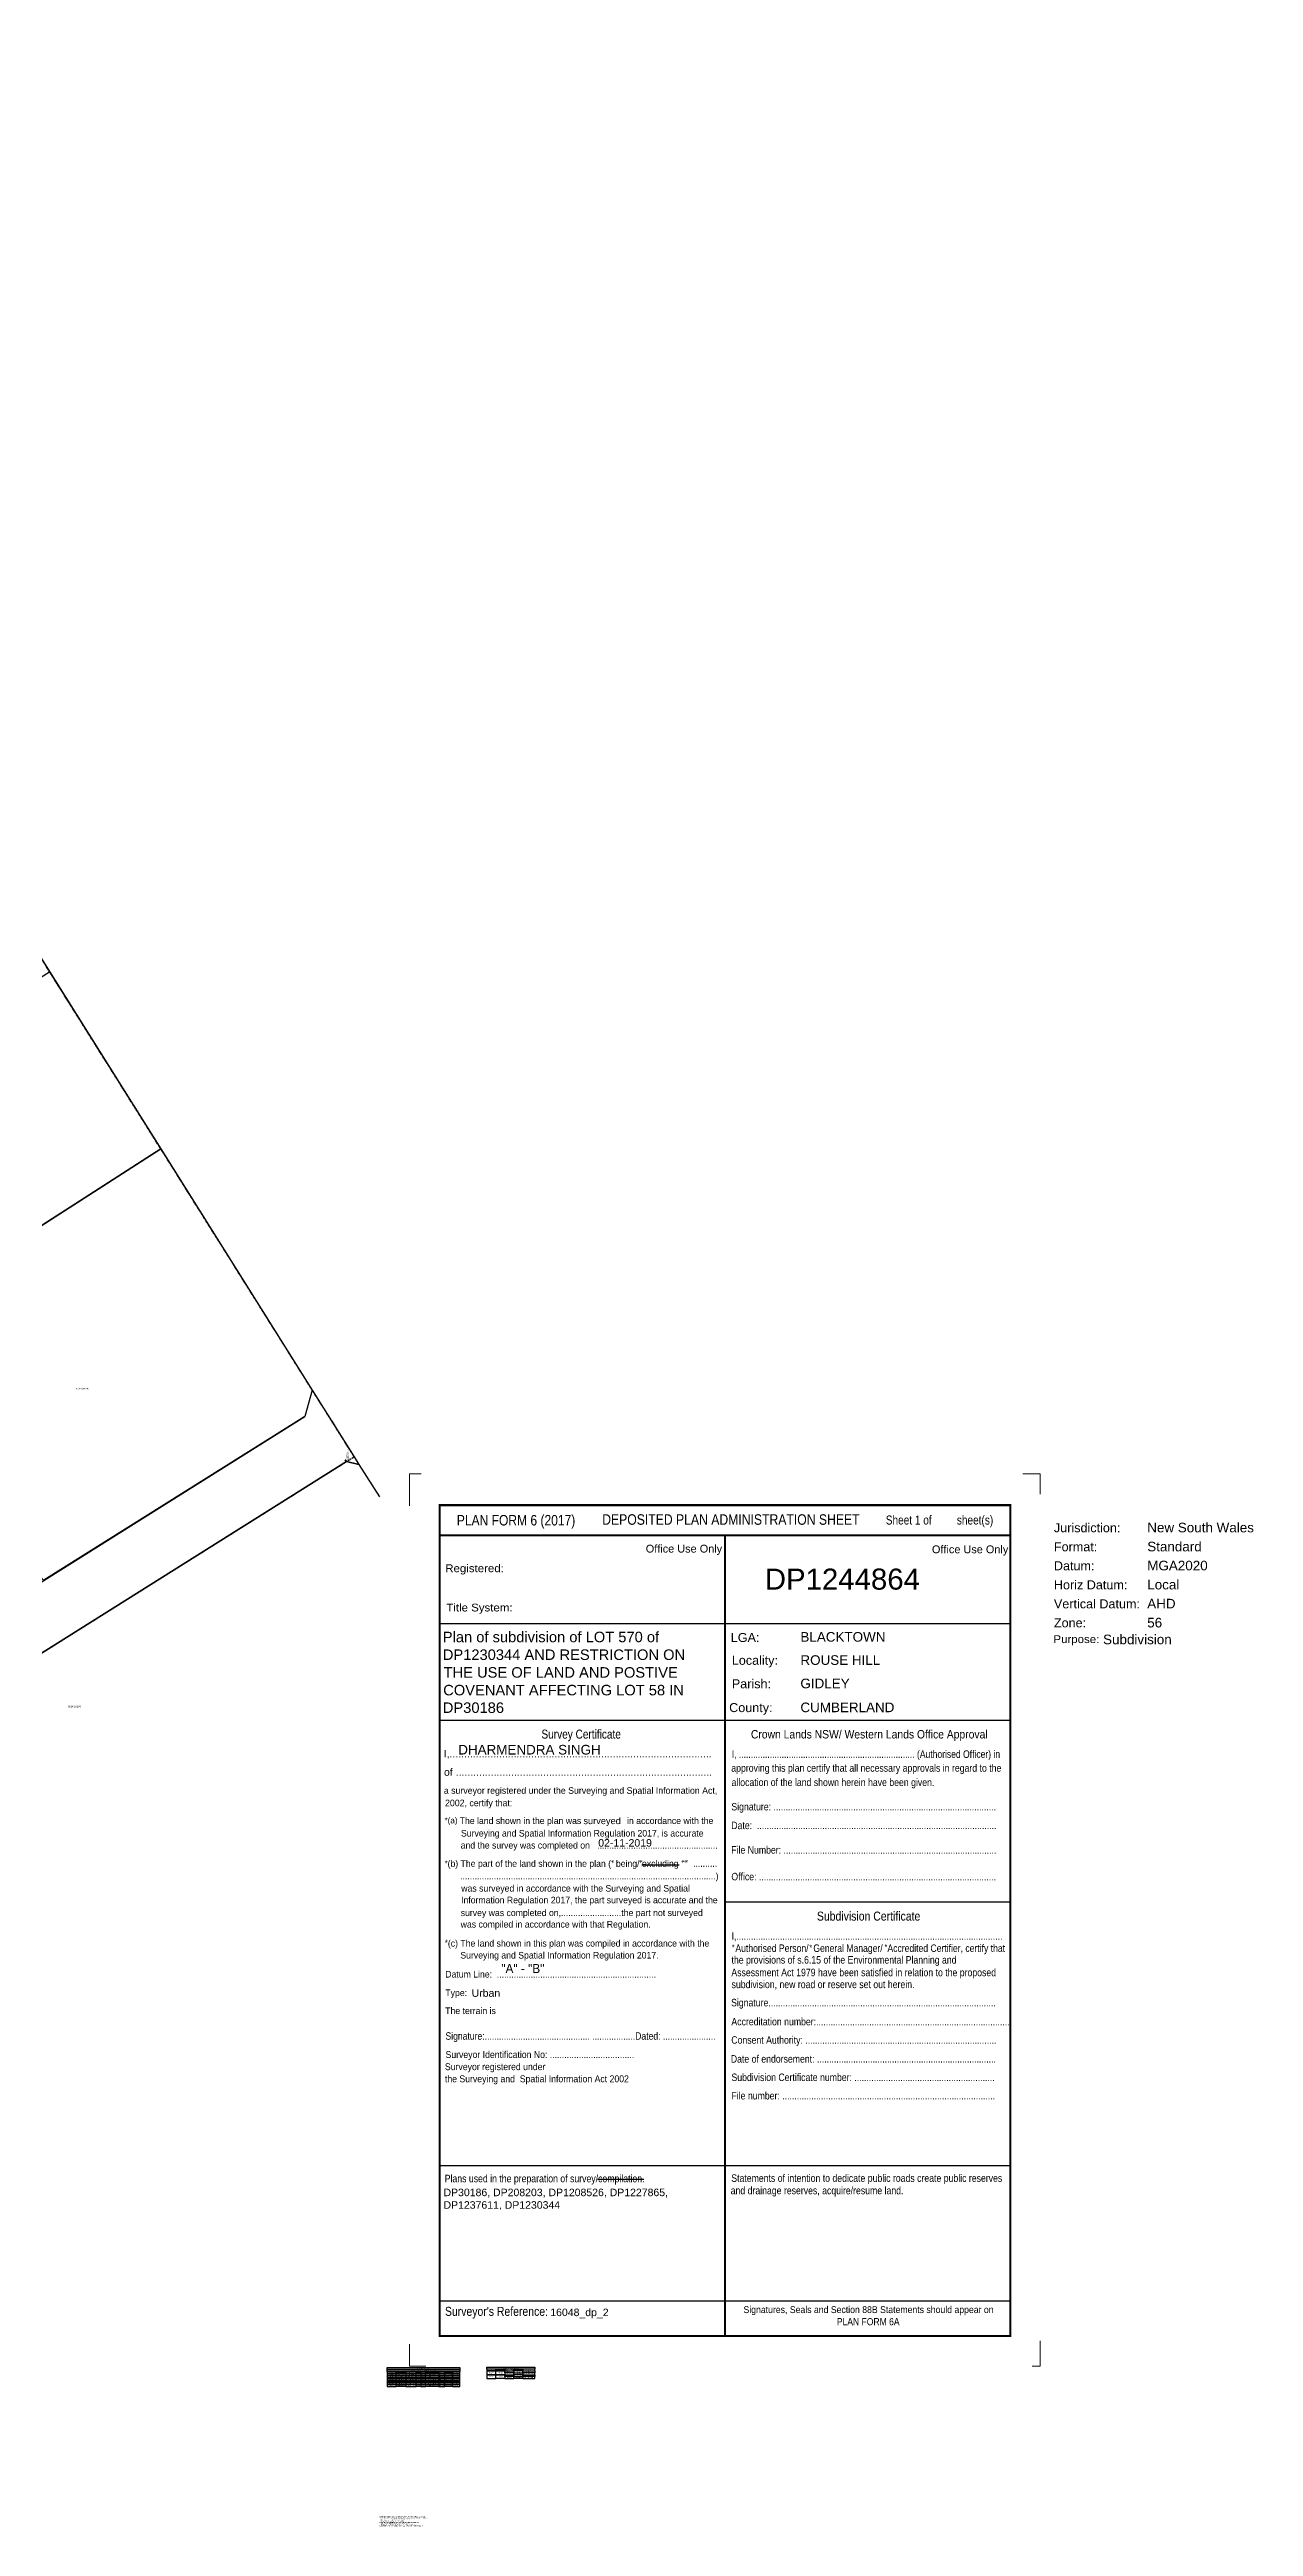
# Model space of a CAD drawing. Extents: x 304674 to 305870, y 6270446 to 6271401.
# Drawn here: x 305469 to 305870, y 6270446 to 6271270 of the extents above; entities that cross this region are included whole.
import ezdxf
from ezdxf.enums import TextEntityAlignment as Align

# ---------------------------------------------------------------- set-up
doc = ezdxf.new("R2010")
doc.units = 0
doc.header["$MEASUREMENT"] = 0
doc.header["$PDMODE"] = 35
doc.header["$PDSIZE"] = 0.2
doc.linetypes.add('EASEMENT', pattern=[1.5, 1, -0.5])
for name, color, linetype, lineweight in [('Adjoining Boundary', 7, 'Continuous', 25), ('Admin Sheet', 7, 'Continuous', 25), ('Connection', 4, 'EASEMENT', 25), ('Drafting', 7, 'Continuous', 25)]:
    doc.layers.add(name, color=color, linetype=linetype, lineweight=lineweight)
doc.layers.add('CG Points', color=7, linetype='Continuous', lineweight=25, plot=False)
doc.layers.add('Monument', color=6, linetype='Continuous', plot=False)
doc.layers.add('RM Connection', color=2, linetype='Continuous', plot=False)
doc.layers.add('SHT', color=7, linetype='Continuous')
doc.styles.add('ARIAL', font='arial.ttf')
doc.styles.get("Standard").update_dxf_attribs({"font": 'arial.ttf'})

# ---------------------------------------------------------------- blocks, each defined once
blk = doc.blocks.new('PLANFORM6')
at = {"color": 7, "lineweight": 5, "true_color": 0xffffff}
for p, q in [((0, 297), (0, 291.6)), ((0, 297), (0, 286.37)), ((3.9, 297), (0, 297)), ((210, 297), (204.13, 297)), ((210, 297), (204.13, 297)), ((210, 290.33), (210, 297)), ((210, 290.33), (210, 297)), ((210, 0), (210, 8.41)), ((0, 7.33), (0, 0)), ((0, 7.33), (0, 0)), ((0, 7.15), (0, 0)), ((0, 0), (0, 4.19)), ((0, 0), (5.45, 0)), ((207.24, 0), (210, 0))]:
    blk.add_line(p, q, dxfattribs=at)
for p, q in [((200.01, 247.07), (10.01, 247.07)), ((200.01, 214.9), (10.01, 214.9)), ((77.3, 166.88), (89.72, 166.88)), ((200.32, 154.48), (105.32, 154.48)), ((200.01, 66.66), (10.01, 66.66)), ((62.53, 62.23), (78.04, 62.23)), ((200.01, 21.65), (10.01, 21.65)), ((200.01, 10.01), (10.01, 10.01))]:
    blk.add_line(p, q)
at = {"const_width": 0.7}
blk.add_lwpolyline([(10.01, 276.61), (10.01, 286.61), (200.01, 286.61), (200.01, 10.01), (10.01, 10.01)], close=True, dxfattribs=at)
for points in [[(200.01, 276.61), (10.01, 276.61)], [(105.01, 276.61), (105.01, 10.01)]]:
    blk.add_lwpolyline(points, dxfattribs=at)
at = {"style": 'ARIAL'}
for s, height, width, p in [('PLAN FORM 6 (2017)', 3.5, 0.82, (15.74, 279.85)), ('DEPOSITED PLAN ADMINISTRATION SHEET', 3.5, 0.83, (64.14, 280.09)), ('Sheet 1 of         sheet(s)', 3, 0.8, (158.55, 280.17)), ('Registered:', 2.6, 1.05, (11.89, 264.31)), ('Title System:', 2.6, 1.05, (12.25, 251.23)), ('Purpose:', 2.6, 1.05, (214.38, 240.71)), ('Survey Certificate', 3, 0.8, (43.91, 208.9)), ('Crown Lands NSW/ Western Lands Office Approval', 2.8, 0.88, (113.65, 208.95)), ('approving this plan certify that all necessary approvals in regard to the', 2.5, 0.83, (107.12, 197.87)), ('I, .......................................................................... (Authorised Officer) in ', 2.5, 0.815, (107.26, 202.49)), ('a surveyor registered under the Surveying and Spatial Information Act,', 2.2, 0.95, (11.41, 190.52)), (' allocation of the land shown herein have been given.', 2.5, 0.83, (106.39, 193.11)), ('2002, certify that:', 2.2, 0.95, (11.81, 186.39)), ('      The land shown in the plan was                   in accordance with the ', 2.2, 0.94, (11.87, 180.47)), ('Signature: ............................................................................................', 2.5, 0.83, (107.14, 184.99)), ('and the survey was completed on   ..................................................', 2.2, 0.94, (17.01, 172.29)), ('       Surveying and Spatial Information Regulation 2017, is accurate', 2.2, 0.94, (11.5, 176.3)), ('File Number: ........................................................................................', 2.5, 0.83, (107.11, 170.6)), ('Date:  ...................................................................................................', 2.5, 0.83, (107.12, 178.76)), ('Office: ..................................................................................................', 2.5, 0.83, (107.14, 161.72)), ('*', 2, 0.83, (107.28, 138.38)), ('I,..............................................................................................................', 2.5, 0.83, (107.21, 141.93)), ('  Authorised Person/  General Manager/  Accredited Certifier, certify that', 2.5, 0.82, (106.9, 137.89)), ('*', 2, 0.83, (133.1, 138.35)), ('*', 2, 0.83, (158.08, 138.54)), ('"A" - "B"', 3, 0.94, (30.55, 130.86)), ('Assessment Act 1979 have been satisfied in relation to the proposed', 2.5, 0.83, (107.14, 129.8)), ('the provisions of s.6.15 of the Environmental Planning and', 2.5, 0.83, (107.18, 134)), ('Type: ', 2.2, 0.94, (11.92, 123.19)), ('Datum Line:  ..................................................................', 2.2, 0.94, (11.89, 129.36)), ('subdivision, new road or reserve set out herein.', 2.5, 0.83, (107.21, 125.83)), ('The terrain is ', 2.2, 0.94, (11.87, 117.2)), ('Accreditation number:.................................................................................', 2.5, 0.83, (107.15, 113.44)), ('Signature..............................................................................................', 2.5, 0.83, (107.05, 119.77)), ('Consent Authority: ...............................................................................', 2.5, 0.83, (107.11, 107.33)), ('Surveyor registered under', 2.3, 0.9, (11.78, 98.53)), ('Surveyor Identification No: ...................................', 2.3, 0.9, (11.97, 102.57)), ('Date of endorsement: ..........................................................................', 2.5, 0.83, (106.96, 101.03)), ('the Surveying and  Spatial Information Act 2002', 2.3, 0.9, (11.78, 94.5)), ('Subdivision Certificate number: ..........................................................', 2.5, 0.83, (107.17, 94.9)), ('File number: ........................................................................................', 2.5, 0.83, (107.17, 88.77)), ('Plans used in the preparation of survey/compilation.', 2.5, 0.83, (11.69, 61.21)), ('and drainage reserves, acquire/resume land.', 2.5, 0.83, (106.91, 57.22)), ('Statements of intention to dedicate public roads create public reserves', 2.5, 0.83, (107.11, 61.34)), ("Surveyor's Reference:", 3, 0.83, (11.79, 16.74)), ('Signatures, Seals and Section 88B Statements should appear on', 2.3, 0.9, (111.17, 17.66)), ('PLAN FORM 6A', 2.4, 0.85, (142.25, 13.6))]:
    blk.add_text(s, height=height, dxfattribs=dict(at, width=width)).set_placement(p)
for s, height, p in [('Jurisdiction:', 3, (214.53, 277.6)), ('Format:', 3, (214.53, 271.27)), ('Datum:', 3, (214.53, 264.94)), ('Horiz Datum:', 3, (214.53, 258.6)), ('Vertical Datum:', 3, (214.53, 252.27)), ('Zone:', 3, (214.53, 245.94)), ('LGA:', 3, (106.94, 241.06)), ('Locality:', 3, (107.29, 233.48)), ('Parish:', 3, (107.29, 225.66)), ('County:', 3, (106.41, 217.73)), ('of ........................................................................................', 2.5, (11.47, 196.52)), ('I,..........................................................................................', 2.5, (11.36, 202.64))]:
    blk.add_text(s, height=height, dxfattribs=at).set_placement(p)
for p in [(91.35, 271.82), (186.63, 271.59)]:
    blk.add_text('Office Use Only', height=2.6, dxfattribs=at).set_placement(p, align=Align.MIDDLE)
at = {"style": 'ARIAL', "width": 0.83}
blk.add_text('Subdivision Certificate', height=3, dxfattribs=at).set_placement((152.84, 149.87), align=Align.MIDDLE)
at = {"style": 'ARIAL'}
for tag, p, height in [('SHJUR', (245.6, 277.57), 3.2), ('SHFORMAT', (245.6, 271.24), 3.2), ('SHDOR', (32.33, 264.3), 3.2), ('SHNAME', (118.28, 258.5), 7), ('SHDATUM', (245.6, 264.9), 3.2), ('SHHDATUM', (245.6, 258.57), 3.2), ('SHVDATUM', (245.6, 252.24), 3.2), ('SHZONE', (245.6, 245.91), 3.2), ('SHLGA', (130.13, 241.17), 3.2), ('SHPURPOSE', (230.89, 240.32), 3.2), ('SHLOCALITY', (130.13, 233.44), 3.2), ('SHPARISH', (130.13, 225.66), 3.2), ('SHCOUNTY', (130.13, 217.7), 3.2), ('SHPERSONEL', (16.2, 203.61), 3.2), ('SHFIRM', (16.2, 197.8), 3.2), ('SHTYPE', (57.87, 180.42), 2.2), ('SHDOS', (62.8, 172.94), 2.5), ('SHSURVEYREGION', (20.66, 122.95), 2.5), ('SHTERRAIN', (29.4, 117.12), 2.5), ('SUBNUM', (150.26, 96.29), 3.2), ('SHREF', (46.85, 16.65), 2.5)]:
    blk.add_attdef(tag, p, '', height=height, dxfattribs=at)
for tag, height, p in [('SHDESC', 3.5, (11.44, 244.55)), ('SHPU', 2.5, (11.56, 59.09)), ('SHPN', 2.5, (107.93, 53.24))]:
    blk.add_attdef(tag, text='', height=height, dxfattribs=at).set_placement(p, align=Align.TOP_LEFT)
at = {"layer": 'SHT', "style": 'ARIAL'}
for s, height, width, p in [('*(a)', 2, 0.95, (11.67, 180.69)), ('*', 2, 0.95, (11.67, 166.42)), (' (b) The part of the land shown in the plan (  being/ excluding      ..........', 2.2, 0.94, (11.85, 166.21)), ('       ..........................................................................................................)', 2.2, 0.94, (11.21, 162.01)), ('was surveyed in accordance with the Surveying and Spatial ', 2.2, 0.94, (17.21, 157.97)), ('survey was completed on,.........................the part not surveyed ', 2.2, 0.94, (17.03, 149.82)), ('Information Regulation 2017, the part surveyed is accurate and the ', 2.2, 0.94, (17.15, 154.06)), ('*', 2, 0.95, (11.7, 139.97)), (' (c) The land shown in this plan was compiled in accordance with the ', 2.2, 0.94, (11.95, 139.66)), ('was compiled in accordance with that Regulation.', 2.2, 0.94, (17.01, 145.99)), ('       Surveying and Spatial Information Regulation 2017.', 2.2, 0.94, (11.29, 135.69)), ('Signature:............................................ ..................Dated: ......................', 2.5, 0.82, (11.95, 108.65))]:
    blk.add_text(s, height=height, dxfattribs=dict(at, width=width)).set_placement(p)
at = {"layer": 'SHT', "style": 'ARIAL', "width": 0.95}
for p in [(66.21, 167.28), (75.63, 167.34), (89.65, 167.34), (90.7, 167.34)]:
    blk.add_text('*', height=2, rotation=315, dxfattribs=at).set_placement(p)
blk = doc.blocks.new('RM')
at = {"true_color": 0xffffff}
h = blk.add_hatch(color=7, dxfattribs=at)
h.dxf.hatch_style = 1
h.paths.add_polyline_path([(-0.5, 0, 1), (0.5, 0, 1)])
for radius in [0.5, 0.25]:
    blk.add_circle((0, 0), radius)

msp = doc.modelspace()

# ---------------------------------------------------------------- linework, layer by layer
at = {"layer": 'Adjoining Boundary', "ltscale": 0.5}
for points in [[(305276.48, 6271270.38), (305429.8, 6271026.3), (305556.81, 6270824.12), (305570.76, 6270801.92), (305572.38, 6270799.34)], [(305467.45, 6270760.76), (305398.85, 6270835.26), (305506.4, 6270904.37), (305556.81, 6270824.12), (305554.35, 6270815.35), (305467.43, 6270760.79)], [(305572.38, 6270799.34), (305568.18, 6270800.3), (305332.92, 6270652.5), (305129.36, 6270524.62), (305127.45, 6270516.21), (305110.26, 6270543.57), (305118.67, 6270541.65), (305322.22, 6270669.53), (305554.35, 6270815.35)], [(305345.26, 6270631.41), (305332.92, 6270652.5), (305568.18, 6270800.3), (305572.38, 6270799.34), (305579.22, 6270788.57)]]:
    msp.add_lwpolyline(points, dxfattribs=at)
msp.add_lwpolyline([(305270.12, 6270752.48), (305231.55, 6270813.89), (305469.35, 6270963.35), (305506.4, 6270904.37)], close=True, dxfattribs=at)
at = {"layer": 'Connection', "ltscale": 0.5}
for p, q in [((305556.81, 6270824.12), (305439.42, 6271010.99)), ((305570.76, 6270801.92), (305556.81, 6270824.12)), ((305332.92, 6270652.5), (305568.18, 6270800.3)), ((305568.18, 6270800.3), (305570.76, 6270801.92))]:
    msp.add_line(p, q, dxfattribs=at)
at = {"layer": 'Drafting', "ltscale": 0.5}
for points in [[(305581.72, 6270498.68), (305605.97, 6270498.68), (305605.97, 6270498.06), (305581.72, 6270498.06)], [(305581.72, 6270498.06), (305605.97, 6270498.06), (305605.97, 6270497.43), (305581.72, 6270497.43)], [(305581.72, 6270496.81), (305584.72, 6270496.81), (305584.72, 6270497.43), (305581.72, 6270497.43)], [(305584.72, 6270497.43), (305587.97, 6270497.43), (305587.97, 6270496.81), (305584.72, 6270496.81)], [(305587.97, 6270496.81), (305591.47, 6270496.81), (305591.47, 6270497.43), (305587.97, 6270497.43)], [(305591.47, 6270497.43), (305592.97, 6270497.43), (305592.97, 6270496.81), (305591.47, 6270496.81)], [(305592.97, 6270496.81), (305594.47, 6270496.81), (305594.47, 6270497.43), (305592.97, 6270497.43)], [(305594.47, 6270497.43), (305598.97, 6270497.43), (305598.97, 6270496.81), (305594.47, 6270496.81)], [(305598.97, 6270496.81), (305600.97, 6270496.81), (305600.97, 6270497.43), (305598.97, 6270497.43)], [(305600.97, 6270497.43), (305603.47, 6270497.43), (305603.47, 6270496.81), (305600.97, 6270496.81)], [(305603.47, 6270496.81), (305605.97, 6270496.81), (305605.97, 6270497.43), (305603.47, 6270497.43)], [(305614.94, 6270498.83), (305630.94, 6270498.83), (305630.94, 6270498.2), (305614.94, 6270498.2)], [(305614.94, 6270497.58), (305617.94, 6270497.58), (305617.94, 6270498.2), (305614.94, 6270498.2)], [(305614.94, 6270496.33), (305617.94, 6270496.33), (305617.94, 6270497.58), (305614.94, 6270497.58)], [(305617.94, 6270498.2), (305620.94, 6270498.2), (305620.94, 6270497.58), (305617.94, 6270497.58)], [(305617.94, 6270497.58), (305620.94, 6270497.58), (305620.94, 6270496.33), (305617.94, 6270496.33)], [(305620.94, 6270497.58), (305623.94, 6270497.58), (305623.94, 6270498.2), (305620.94, 6270498.2)], [(305620.94, 6270497.58), (305623.94, 6270497.58), (305623.94, 6270496.95), (305620.94, 6270496.95)], [(305623.94, 6270498.2), (305626.94, 6270498.2), (305626.94, 6270497.58), (305623.94, 6270497.58)], [(305623.94, 6270496.95), (305626.94, 6270496.95), (305626.94, 6270497.58), (305623.94, 6270497.58)], [(305626.94, 6270497.58), (305630.94, 6270497.58), (305630.94, 6270498.2), (305626.94, 6270498.2)], [(305626.94, 6270497.58), (305630.94, 6270497.58), (305630.94, 6270496.95), (305626.94, 6270496.95)], [(305581.72, 6270496.18), (305584.72, 6270496.18), (305584.72, 6270496.81), (305581.72, 6270496.81)], [(305581.72, 6270495.56), (305584.72, 6270495.56), (305584.72, 6270496.18), (305581.72, 6270496.18)], [(305581.72, 6270494.93), (305584.72, 6270494.93), (305584.72, 6270495.56), (305581.72, 6270495.56)], [(305581.72, 6270494.31), (305584.72, 6270494.31), (305584.72, 6270494.93), (305581.72, 6270494.93)], [(305581.72, 6270493.68), (305584.72, 6270493.68), (305584.72, 6270494.31), (305581.72, 6270494.31)], [(305581.72, 6270493.06), (305584.72, 6270493.06), (305584.72, 6270493.68), (305581.72, 6270493.68)], [(305581.72, 6270492.43), (305584.72, 6270492.43), (305584.72, 6270493.06), (305581.72, 6270493.06)], [(305584.72, 6270496.81), (305587.97, 6270496.81), (305587.97, 6270496.18), (305584.72, 6270496.18)], [(305584.72, 6270496.18), (305587.97, 6270496.18), (305587.97, 6270495.56), (305584.72, 6270495.56)], [(305584.72, 6270495.56), (305587.97, 6270495.56), (305587.97, 6270494.93), (305584.72, 6270494.93)], [(305584.72, 6270494.93), (305587.97, 6270494.93), (305587.97, 6270494.31), (305584.72, 6270494.31)], [(305584.72, 6270494.31), (305587.97, 6270494.31), (305587.97, 6270493.68), (305584.72, 6270493.68)], [(305584.72, 6270493.68), (305587.97, 6270493.68), (305587.97, 6270493.06), (305584.72, 6270493.06)], [(305584.72, 6270493.06), (305587.97, 6270493.06), (305587.97, 6270492.43), (305584.72, 6270492.43)], [(305587.97, 6270496.18), (305591.47, 6270496.18), (305591.47, 6270496.81), (305587.97, 6270496.81)], [(305587.97, 6270495.56), (305591.47, 6270495.56), (305591.47, 6270496.18), (305587.97, 6270496.18)], [(305587.97, 6270494.93), (305591.47, 6270494.93), (305591.47, 6270495.56), (305587.97, 6270495.56)], [(305587.97, 6270494.31), (305591.47, 6270494.31), (305591.47, 6270494.93), (305587.97, 6270494.93)], [(305587.97, 6270493.68), (305591.47, 6270493.68), (305591.47, 6270494.31), (305587.97, 6270494.31)], [(305587.97, 6270493.06), (305591.47, 6270493.06), (305591.47, 6270493.68), (305587.97, 6270493.68)], [(305587.97, 6270492.43), (305591.47, 6270492.43), (305591.47, 6270493.06), (305587.97, 6270493.06)], [(305591.47, 6270496.81), (305592.97, 6270496.81), (305592.97, 6270496.18), (305591.47, 6270496.18)], [(305591.47, 6270496.18), (305592.97, 6270496.18), (305592.97, 6270495.56), (305591.47, 6270495.56)], [(305591.47, 6270495.56), (305592.97, 6270495.56), (305592.97, 6270494.93), (305591.47, 6270494.93)], [(305591.47, 6270494.93), (305592.97, 6270494.93), (305592.97, 6270494.31), (305591.47, 6270494.31)], [(305591.47, 6270494.31), (305592.97, 6270494.31), (305592.97, 6270493.68), (305591.47, 6270493.68)], [(305591.47, 6270493.68), (305592.97, 6270493.68), (305592.97, 6270493.06), (305591.47, 6270493.06)], [(305591.47, 6270493.06), (305592.97, 6270493.06), (305592.97, 6270492.43), (305591.47, 6270492.43)], [(305592.97, 6270496.18), (305594.47, 6270496.18), (305594.47, 6270496.81), (305592.97, 6270496.81)], [(305592.97, 6270495.56), (305594.47, 6270495.56), (305594.47, 6270496.18), (305592.97, 6270496.18)], [(305592.97, 6270494.93), (305594.47, 6270494.93), (305594.47, 6270495.56), (305592.97, 6270495.56)], [(305592.97, 6270494.31), (305594.47, 6270494.31), (305594.47, 6270494.93), (305592.97, 6270494.93)], [(305592.97, 6270493.68), (305594.47, 6270493.68), (305594.47, 6270494.31), (305592.97, 6270494.31)], [(305592.97, 6270493.06), (305594.47, 6270493.06), (305594.47, 6270493.68), (305592.97, 6270493.68)], [(305592.97, 6270492.43), (305594.47, 6270492.43), (305594.47, 6270493.06), (305592.97, 6270493.06)], [(305594.47, 6270496.81), (305598.97, 6270496.81), (305598.97, 6270496.18), (305594.47, 6270496.18)], [(305594.47, 6270496.18), (305598.97, 6270496.18), (305598.97, 6270495.56), (305594.47, 6270495.56)], [(305594.47, 6270495.56), (305598.97, 6270495.56), (305598.97, 6270494.93), (305594.47, 6270494.93)], [(305594.47, 6270494.93), (305598.97, 6270494.93), (305598.97, 6270494.31), (305594.47, 6270494.31)], [(305594.47, 6270494.31), (305598.97, 6270494.31), (305598.97, 6270493.68), (305594.47, 6270493.68)], [(305594.47, 6270493.68), (305598.97, 6270493.68), (305598.97, 6270493.06), (305594.47, 6270493.06)], [(305594.47, 6270493.06), (305598.97, 6270493.06), (305598.97, 6270492.43), (305594.47, 6270492.43)], [(305598.97, 6270496.18), (305600.97, 6270496.18), (305600.97, 6270496.81), (305598.97, 6270496.81)], [(305598.97, 6270495.56), (305600.97, 6270495.56), (305600.97, 6270496.18), (305598.97, 6270496.18)], [(305598.97, 6270494.93), (305600.97, 6270494.93), (305600.97, 6270495.56), (305598.97, 6270495.56)], [(305598.97, 6270494.31), (305600.97, 6270494.31), (305600.97, 6270494.93), (305598.97, 6270494.93)], [(305598.97, 6270493.68), (305600.97, 6270493.68), (305600.97, 6270494.31), (305598.97, 6270494.31)], [(305598.97, 6270493.06), (305600.97, 6270493.06), (305600.97, 6270493.68), (305598.97, 6270493.68)], [(305598.97, 6270492.43), (305600.97, 6270492.43), (305600.97, 6270493.06), (305598.97, 6270493.06)], [(305600.97, 6270496.81), (305603.47, 6270496.81), (305603.47, 6270496.18), (305600.97, 6270496.18)], [(305600.97, 6270496.18), (305603.47, 6270496.18), (305603.47, 6270495.56), (305600.97, 6270495.56)], [(305600.97, 6270495.56), (305603.47, 6270495.56), (305603.47, 6270494.93), (305600.97, 6270494.93)], [(305600.97, 6270494.93), (305603.47, 6270494.93), (305603.47, 6270494.31), (305600.97, 6270494.31)], [(305600.97, 6270494.31), (305603.47, 6270494.31), (305603.47, 6270493.68), (305600.97, 6270493.68)], [(305600.97, 6270493.68), (305603.47, 6270493.68), (305603.47, 6270493.06), (305600.97, 6270493.06)], [(305600.97, 6270493.06), (305603.47, 6270493.06), (305603.47, 6270492.43), (305600.97, 6270492.43)], [(305603.47, 6270496.18), (305605.97, 6270496.18), (305605.97, 6270496.81), (305603.47, 6270496.81)], [(305603.47, 6270495.56), (305605.97, 6270495.56), (305605.97, 6270496.18), (305603.47, 6270496.18)], [(305603.47, 6270494.93), (305605.97, 6270494.93), (305605.97, 6270495.56), (305603.47, 6270495.56)], [(305603.47, 6270494.31), (305605.97, 6270494.31), (305605.97, 6270494.93), (305603.47, 6270494.93)], [(305603.47, 6270493.68), (305605.97, 6270493.68), (305605.97, 6270494.31), (305603.47, 6270494.31)], [(305603.47, 6270493.06), (305605.97, 6270493.06), (305605.97, 6270493.68), (305603.47, 6270493.68)], [(305603.47, 6270492.43), (305605.97, 6270492.43), (305605.97, 6270493.06), (305603.47, 6270493.06)], [(305614.94, 6270495.08), (305617.94, 6270495.08), (305617.94, 6270496.33), (305614.94, 6270496.33)], [(305617.94, 6270496.33), (305620.94, 6270496.33), (305620.94, 6270495.08), (305617.94, 6270495.08)], [(305620.94, 6270496.33), (305623.94, 6270496.33), (305623.94, 6270496.95), (305620.94, 6270496.95)], [(305620.94, 6270496.33), (305623.94, 6270496.33), (305623.94, 6270495.7), (305620.94, 6270495.7)], [(305620.94, 6270495.08), (305623.94, 6270495.08), (305623.94, 6270495.7), (305620.94, 6270495.7)], [(305623.94, 6270496.95), (305626.94, 6270496.95), (305626.94, 6270496.33), (305623.94, 6270496.33)], [(305623.94, 6270495.7), (305626.94, 6270495.7), (305626.94, 6270496.33), (305623.94, 6270496.33)], [(305623.94, 6270495.7), (305626.94, 6270495.7), (305626.94, 6270495.08), (305623.94, 6270495.08)], [(305626.94, 6270496.33), (305630.94, 6270496.33), (305630.94, 6270496.95), (305626.94, 6270496.95)], [(305626.94, 6270496.33), (305630.94, 6270496.33), (305630.94, 6270495.7), (305626.94, 6270495.7)], [(305626.94, 6270495.08), (305630.94, 6270495.08), (305630.94, 6270495.7), (305626.94, 6270495.7)]]:
    msp.add_lwpolyline(points, close=True, dxfattribs=at)
at = {"layer": 'Monument', "ltscale": 0.5}
msp.add_point((305567.93, 6270800.69), dxfattribs=at)
at = {"layer": 'RM Connection', "ltscale": 0.5}
msp.add_line((305567.93, 6270800.69), (305568.18, 6270800.3), dxfattribs=at)

# ---------------------------------------------------------------- block references
at = {"layer": 'Admin Sheet', "ltscale": 0.5}
ref = msp.add_blockref('PLANFORM6', (305589.22, 6270499.18), dxfattribs=at)
ref.add_attrib('SHNAME', 'DP1244864', (305707.5, 6270757.68), dxfattribs={"layer": '0', "height": 7, "style": 'ARIAL'})
ref.add_attrib('SHLGA', 'BLACKTOWN', (305719.35, 6270740.35), dxfattribs={"layer": '0', "height": 3.2, "style": 'ARIAL'})
ref.add_attrib('SHLOCALITY', 'ROUSE HILL', (305719.35, 6270732.63), dxfattribs={"layer": '0', "height": 3.2, "style": 'ARIAL'})
ref.add_attrib('SHPARISH', 'GIDLEY', (305719.35, 6270724.84), dxfattribs={"layer": '0', "height": 3.2, "style": 'ARIAL'})
ref.add_attrib('SHCOUNTY', 'CUMBERLAND', (305719.35, 6270716.88), dxfattribs={"layer": '0', "height": 3.2, "style": 'ARIAL'})
ref.add_attrib('SHPERSONEL', 'DHARMENDRA SINGH', (305605.42, 6270702.79), dxfattribs={"layer": '0', "height": 3.2, "style": 'ARIAL'})
ref.add_attrib('SHDOS', '02-11-2019', (305652.03, 6270672.12), dxfattribs={"layer": '0', "height": 2.5, "style": 'ARIAL'})
ref.add_attrib('SHSURVEYREGION', 'Urban', (305609.89, 6270622.13), dxfattribs={"layer": '0', "height": 2.5, "style": 'ARIAL'})
ref.add_attrib('SHREF', '16048_dp_2', (305636.07, 6270515.83), dxfattribs={"layer": '0', "height": 2.5, "style": 'ARIAL'})
ref.add_attrib('SHDESC_001', 'Plan of subdivision of LOT 570 of', (305600.28, 6270740.17), dxfattribs={"layer": '0', "height": 3.5, "style": 'ARIAL'})
ref.add_attrib('SHPU_001', 'DP30186, DP208203, DP1208526, DP1227865,', (305600.52, 6270555.76), dxfattribs={"layer": '0', "height": 2.5, "style": 'ARIAL'})
ref.add_attrib('SHPURPOSE', 'Subdivision', (305820.11, 6270739.5), dxfattribs={"layer": '0', "height": 3.2, "style": 'ARIAL'})
ref.add_attrib('SHTYPE', 'surveyed', (305647.09, 6270679.61), dxfattribs={"layer": '0', "height": 2.2, "style": 'ARIAL'})
ref.add_attrib('SHJUR', 'New South Wales', (305834.82, 6270776.75), dxfattribs={"layer": '0', "height": 3.2, "style": 'ARIAL'})
ref.add_attrib('SHFORMAT', 'Standard', (305834.82, 6270770.42), dxfattribs={"layer": '0', "height": 3.2, "style": 'ARIAL'})
ref.add_attrib('SHDATUM', 'MGA2020', (305834.82, 6270764.09), dxfattribs={"layer": '0', "height": 3.2, "style": 'ARIAL'})
ref.add_attrib('SHHDATUM', 'Local', (305834.82, 6270757.75), dxfattribs={"layer": '0', "height": 3.2, "style": 'ARIAL'})
ref.add_attrib('SHVDATUM', 'AHD', (305834.82, 6270751.42), dxfattribs={"layer": '0', "height": 3.2, "style": 'ARIAL'})
ref.add_attrib('SHZONE', '56', (305834.82, 6270745.09), dxfattribs={"layer": '0', "height": 3.2, "style": 'ARIAL'})
ref.add_attrib('SHDESC_002', 'DP1230344 AND RESTRICTION ON', (305600.28, 6270734.27), dxfattribs={"layer": '0', "height": 3.5, "style": 'ARIAL'})
ref.add_attrib('SHDESC_003', 'THE USE OF LAND AND POSTIVE', (305600.55, 6270728.37), dxfattribs={"layer": '0', "height": 3.5, "style": 'ARIAL'})
ref.add_attrib('SHDESC_004', 'COVENANT AFFECTING LOT 58 IN', (305600.42, 6270722.48), dxfattribs={"layer": '0', "height": 3.5, "style": 'ARIAL'})
ref.add_attrib('SHDESC_005', 'DP30186', (305600.28, 6270716.63), dxfattribs={"layer": '0', "height": 3.5, "style": 'ARIAL'})
ref.add_attrib('SHPU_002', 'DP1237611, DP1230344', (305600.52, 6270551.58), dxfattribs={"layer": '0', "height": 2.5, "style": 'ARIAL'})
at = {"layer": 'Drafting', "ltscale": 0.5, "xscale": 0.25, "yscale": 0.25, "zscale": 0.25}
msp.add_blockref('RM', (305568.18, 6270800.3), dxfattribs=at)

# ---------------------------------------------------------------- texts
at = {"layer": 'CG Points', "ltscale": 0.5}
for s, p in [('151be', (305469.35, 6270963.35, 305469.35)), ('154be', (305506.4, 6270904.37, 305506.4)), ('155se', (305480.29, 6270824.17, 305480.29)), ('107be', (305556.81, 6270824.12, 305556.81)), ('118be', (305554.35, 6270815.35, 305554.35)), ('369re', (305567.93, 6270800.69, 305567.93)), ('111be', (305568.18, 6270800.3, 305568.18)), ('108be', (305570.76, 6270801.92, 305570.76)), ('109be', (305572.38, 6270799.34, 305572.38)), ('180be', (305579.22, 6270788.57, 305579.22)), ('178se', (305477.65, 6270718.35, 305477.65))]:
    msp.add_text(s, height=0.0625, dxfattribs=at).set_placement(p, align=Align.BOTTOM_LEFT)
at = {"layer": 'Drafting', "ltscale": 0.5}
for s, rotation, p in [('220.681', 302.13667, (305497.91, 6270917.42)), ('327°51\'48"', 302.13667, (305498.33, 6270917.69)), ('26.213', 302.13667, (305563.57, 6270812.89)), ('327°51\'48"', 302.13667, (305564, 6270813.16)), ('57°51\'29"', 32.14194, (305569.33, 6270801.32)), ('3.048', 32.14194, (305569.6, 6270800.9))]:
    msp.add_text(s, height=0.25, rotation=rotation, dxfattribs=at).set_placement(p, align=Align.MIDDLE_CENTER)
at = {"layer": 'Drafting', "lineweight": 50, "ltscale": 0.5}
for s, p in [('2\\DP1241790', (305480.29, 6270824.17)), ('81\\DP208203', (305477.65, 6270718.35))]:
    msp.add_text(s, height=0.5, dxfattribs=at).set_placement(p, align=Align.BOTTOM_CENTER)
at = {"layer": 'Drafting', "ltscale": 0.5}
for s, p in [('RM CONC BLOCK FD', (305568.12, 6270800.86)), ('147°51\'29"-0.457 ', (305568.47, 6270800.78)), ('(DP208203)', (305568.81, 6270800.7))]:
    msp.add_text(s, height=0.25, rotation=77.14194, dxfattribs=at).set_placement(p, align=Align.BOTTOM_LEFT)
for s, p in [('MARK', (305583.22, 6270497.12)), ('EAST', (305586.35, 6270497.12)), ('NORTH', (305589.72, 6270497.12)), ('MGA2020 COORDINATES ZONE 56 CSF: 1.000056', (305593.85, 6270497.74)), ('CLASS', (305592.22, 6270497.12)), ('COORDINATE SCHEDULE', (305593.85, 6270498.37)), ('PU', (305593.72, 6270497.12)), ('METHOD', (305596.72, 6270497.12)), ('DATUM', (305599.97, 6270497.12)), ('DATE', (305602.22, 6270497.12)), ('STATE', (305604.72, 6270497.12)), ('SSM15774', (305616.44, 6270496.95)), ('FROM', (305616.44, 6270497.89)), ('PM57625', (305619.44, 6270496.95)), ('TO', (305619.44, 6270497.89)), ('GNSS VALIDATION SCHEDULE', (305622.94, 6270498.51)), ('GRID BEARING', (305622.44, 6270497.89)), ('324°42\'13"', (305622.44, 6270497.26)), ('DISTANCE', (305625.44, 6270497.89)), ('292.531', (305625.44, 6270497.26)), ('Static GNSS', (305628.94, 6270497.26)), ('METHOD', (305628.94, 6270497.89)), ('SSM18889', (305583.22, 6270495.24)), ('SSM18890', (305583.22, 6270494.62)), ('SSM18888', (305583.22, 6270493.99)), ('SSM18887', (305583.22, 6270493.37)), ('SSM15774', (305583.22, 6270492.74)), ('PM57625', (305583.22, 6270496.49)), ('PM57626', (305583.22, 6270495.87)), ('304941.288', (305586.35, 6270496.49)), ('304674.945', (305586.35, 6270495.87)), ('305110.319', (305586.35, 6270492.74)), ('304900.66', (305586.35, 6270495.24)), ('304940.18', (305586.35, 6270494.62)), ('305049.69', (305586.35, 6270493.99)), ('304998.95', (305586.35, 6270493.37)), ('6270783.551', (305589.72, 6270496.49)), ('6271237.503', (305589.72, 6270495.87)), ('6270544.775', (305589.72, 6270492.74)), ('6270884.26', (305589.72, 6270495.24)), ('6270822.92', (305589.72, 6270494.62)), ('6270894.03', (305589.72, 6270493.99)), ('6270943.91', (305589.72, 6270493.37)), ('U', (305592.22, 6270495.24)), ('U', (305592.22, 6270494.62)), ('U', (305592.22, 6270493.99)), ('C', (305592.22, 6270493.37)), ('B', (305592.22, 6270496.49)), ('B', (305592.22, 6270495.87)), ('B', (305592.22, 6270492.74)), ('0.02', (305593.72, 6270496.49)), ('0.02', (305593.72, 6270495.87)), ('0.03', (305593.72, 6270495.24)), ('0.03', (305593.72, 6270494.62)), ('0.03', (305593.72, 6270493.99)), ('0.03', (305593.72, 6270493.37)), ('0.02', (305593.72, 6270492.74)), ('Cadastral Traverse', (305596.72, 6270495.24)), ('Cadastral Traverse', (305596.72, 6270494.62)), ('Cadastral Traverse', (305596.72, 6270493.99)), ('Cadastral Traverse', (305596.72, 6270493.37)), ('From SCIMS', (305596.72, 6270496.49)), ('From SCIMS', (305596.72, 6270495.87)), ('From SCIMS', (305596.72, 6270492.74)), ('MGA2020', (305599.97, 6270496.49)), ('MGA2020', (305599.97, 6270495.87)), ('MGA2020', (305599.97, 6270495.24)), ('MGA2020', (305599.97, 6270494.62)), ('MGA2020', (305599.97, 6270493.99)), ('MGA2020', (305599.97, 6270493.37)), ('MGA2020', (305599.97, 6270492.74)), ('02-11-2019', (305602.22, 6270496.49)), ('02-11-2019', (305602.22, 6270495.87)), ('02-11-2019', (305602.22, 6270495.24)), ('02-11-2019', (305602.22, 6270494.62)), ('02-11-2019', (305602.22, 6270493.99)), ('02-11-2019', (305602.22, 6270493.37)), ('02-11-2019', (305602.22, 6270492.74)), ('Placed', (305604.72, 6270495.24)), ('Placed', (305604.72, 6270494.62)), ('Placed', (305604.72, 6270493.99)), ('Placed', (305604.72, 6270493.37)), ('Found', (305604.72, 6270496.49)), ('Found', (305604.72, 6270495.87)), ('Found', (305604.72, 6270492.74)), ('PM57625', (305616.44, 6270495.7)), ('PM57626', (305619.44, 6270495.7)), ('324°42\'16"', (305622.44, 6270496.64)), ('329°35\'56"', (305622.44, 6270496.01)), ('329°35\'56"', (305622.44, 6270495.39)), ('292.529', (305625.44, 6270496.64)), ('526.310', (305625.44, 6270496.01)), ('526.305', (305625.44, 6270495.39)), ('EDM TRAVERSE', (305628.94, 6270496.64)), ('EDM TRAVERSE', (305628.94, 6270495.39)), ('Static GNSS', (305628.94, 6270496.01))]:
    msp.add_text(s, height=0.25, dxfattribs=at).set_placement(p, align=Align.MIDDLE_CENTER)
for s, p in [('E38-E49,E51-E54,E63-E69,E81 (A) EASEMENT FOR DRAINAGE OF WATER 1.3, 1.5 & 2 WIDE', (305579.22, 6270448.81)), ('E1-E3,E6-E36,E70-E71,E79-E80 (B) EASEMENT FOR ACCESS, MAINTENANCE AND REPAIR 0.9 WIDE', (305579.22, 6270448.43)), ('E72 (C) EASEMENT FOR PADMOUNT SUBSTATION 2.75 WIDE', (305579.22, 6270448.06)), ('E73-E74 (D) RESTRICTION OF THE USE OF LAND', (305579.22, 6270447.68)), ('E75-E76 (E) RESTRICTION OF THE USE OF LAND', (305579.22, 6270447.31)), ('E57-E58,E77-E78 (F) EASEMENT FOR DRAINAGE OF WATER (WHOLE OF LOT)', (305579.22, 6270446.93)), ('E56,E62 (G) EASEMENT FOR DRAINAGE OF WATER 2.5 WIDE', (305579.22, 6270446.56)), ('E61 (Z) POSITIVE COVENANT NO.16 - SITE ASSET PROTECTION ZONE', (305579.22, 6270446.18)), ('E60 (Z) RESTRICTION OF THE USE OF LAND NO.17 - SITE ASSET PROTECTION ZONE', (305579.22, 6270445.81))]:
    msp.add_text(s, height=0.25, dxfattribs=at).set_placement(p, align=Align.BOTTOM_LEFT)

doc.saveas('drawing.dxf')
